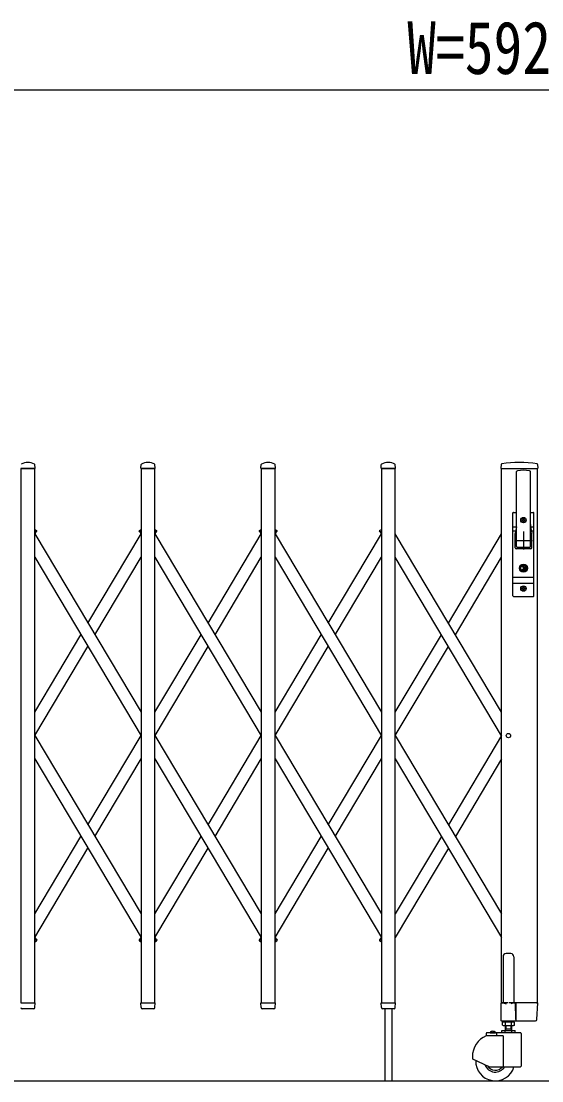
# Model space of a CAD drawing. Units: millimetres, scale not verified. Extents: x -16820 to 16820, y -11880 to 11880.
# Drawn here: x 9028 to 9895, y 3873 to 5638 of the extents above; entities that cross this region are included whole.
import ezdxf
from ezdxf.enums import TextEntityAlignment as Align

# ---------------------------------------------------------------- set-up
doc = ezdxf.new("R2010")
doc.units = ezdxf.units.MM
doc.header["$LTSCALE"] = 50
for name, color, linetype in [('0-2_YKK_12', 2, 'Continuous'), ('0-3_YKK_13', 4, 'Continuous'), ('0-4_YKK_A1', 4, 'Continuous'), ('0-5_YKK_D', 6, 'Continuous')]:
    doc.layers.add(name, color=color, linetype=linetype)
doc.styles.add('ＭＳ ゴシック', font='')
doc.styles.get('ＭＳ ゴシック').set_extended_font_data('MS Gothic')

msp = doc.modelspace()

# ---------------------------------------------------------------- linework, layer by layer
at = {"layer": '0-2_YKK_12'}
for p, q in [((9864.58, 4788.01), (9864.58, 4758.01)), ((9849.58, 4773.01), (9879.58, 4773.01))]:
    msp.add_line(p, q, dxfattribs=at)
at = {"layer": '0-3_YKK_13'}
for p, q in [((9027.88, 4893.01), (9051.28, 4893.01)), ((9051.57, 4893.32), (9051.2, 4899.45)), ((9227.58, 4893.32), (9227.95, 4899.45)), ((9227.88, 4893.01), (9251.28, 4893.01)), ((9251.57, 4893.32), (9251.2, 4899.45)), ((9427.58, 4893.32), (9427.95, 4899.45)), ((9427.88, 4893.01), (9451.28, 4893.01)), ((9451.57, 4893.32), (9451.2, 4899.45)), ((9627.58, 4893.32), (9627.95, 4899.45)), ((9627.88, 4893.01), (9651.28, 4893.01)), ((9651.57, 4893.32), (9651.2, 4899.45)), ((9827.46, 4899.66), (9827.08, 4893.32)), ((9827.38, 4893.01), (9888.28, 4893.01)), ((9888.19, 4899.66), (9888.57, 4893.32)), ((9853.08, 4763.01), (9853.08, 4887.87)), ((9876.08, 4763.01), (9876.08, 4887.87)), ((9847.08, 4681.01), (9847.08, 4819.01)), ((9848.08, 4820.01), (9853.08, 4820.01)), ((9876.08, 4820.01), (9881.08, 4820.01)), ((9877.58, 4820.01), (9877.58, 4819.91)), ((9882.08, 4681.01), (9882.08, 4819.01)), ((9863.26, 4806.57), (9862.38, 4806.57)), ((9865.9, 4807.45), (9866.78, 4807.45)), ((9051.08, 4791.69), (9053.96, 4789.97)), ((9051.08, 4788.78), (9053.54, 4787.31)), ((9053.54, 4787.31), (9054.31, 4788.6)), ((9225.61, 4787.31), (9224.84, 4788.6)), ((9225.19, 4789.97), (9228.08, 4791.69)), ((9225.61, 4787.31), (9228.08, 4788.78)), ((9251.08, 4791.69), (9253.96, 4789.97)), ((9251.08, 4788.78), (9253.54, 4787.31)), ((9253.54, 4787.31), (9254.31, 4788.6)), ((9425.61, 4787.31), (9424.84, 4788.6)), ((9425.19, 4789.97), (9428.08, 4791.69)), ((9425.61, 4787.31), (9428.08, 4788.78)), ((9451.08, 4791.69), (9453.96, 4789.97)), ((9451.08, 4788.78), (9453.54, 4787.31)), ((9453.54, 4787.31), (9454.31, 4788.6)), ((9625.61, 4787.31), (9624.84, 4788.6)), ((9625.19, 4789.97), (9628.08, 4791.69)), ((9625.61, 4787.31), (9628.08, 4788.78)), ((9852.53, 4795.21), (9847.08, 4795.21)), ((9851.22, 4788.51), (9847.08, 4788.51)), ((9850.58, 4761.01), (9850.58, 4785.01)), ((9852.7, 4796.11), (9850.61, 4785.39)), ((9876.45, 4796.11), (9878.54, 4785.39)), ((9882.08, 4795.21), (9876.62, 4795.21)), ((9882.08, 4788.51), (9877.93, 4788.51)), ((9878.58, 4761.01), (9878.58, 4785.01)), ((9876.58, 4759.01), (9852.58, 4759.01)), ((9874.58, 4761.51), (9854.58, 4761.51)), ((9863.68, 4728.51), (9863.68, 4731.61)), ((9863.68, 4731.61), (9865.48, 4731.61)), ((9865.48, 4728.76), (9865.48, 4731.61)), ((9865, 4727.69), (9863.68, 4728.51)), ((9865, 4726.33), (9863.68, 4725.51)), ((9863.68, 4722.41), (9863.68, 4725.51)), ((9863.68, 4722.41), (9865.48, 4722.41)), ((9865.48, 4728.76), (9867.28, 4728.01)), ((9865.48, 4725.26), (9867.28, 4726.01)), ((9865.48, 4722.41), (9865.48, 4725.26)), ((9867.28, 4726.01), (9867.28, 4728.01)), ((9882.08, 4711.51), (9847.08, 4711.51)), ((9882.08, 4701.51), (9847.08, 4701.51)), ((9848.08, 4680.01), (9881.08, 4680.01)), ((9863.26, 4692.57), (9862.38, 4692.57)), ((9865.9, 4693.45), (9866.78, 4693.45)), ((9051.08, 4107.24), (9053.54, 4108.7)), ((9051.08, 4104.33), (9053.96, 4106.04)), ((9053.54, 4108.7), (9054.31, 4107.42)), ((9225.61, 4108.7), (9224.84, 4107.42)), ((9225.19, 4106.04), (9228.08, 4104.33)), ((9225.61, 4108.7), (9228.08, 4107.24)), ((9251.08, 4107.24), (9253.54, 4108.7)), ((9251.08, 4104.33), (9253.96, 4106.04)), ((9253.54, 4108.7), (9254.31, 4107.42)), ((9425.61, 4108.7), (9424.84, 4107.42)), ((9425.19, 4106.04), (9428.08, 4104.33)), ((9425.61, 4108.7), (9428.08, 4107.24)), ((9451.08, 4107.24), (9453.54, 4108.7)), ((9451.08, 4104.33), (9453.96, 4106.04)), ((9453.54, 4108.7), (9454.31, 4107.42)), ((9625.61, 4108.7), (9624.84, 4107.42)), ((9625.19, 4106.04), (9628.08, 4104.33)), ((9625.61, 4108.7), (9628.08, 4107.24)), ((9830.58, 4079.81), (9830.58, 4003.11)), ((9843.58, 4084.81), (9835.58, 4084.81)), ((9848.58, 4079.81), (9848.58, 4003.11)), ((9027.88, 4003.01), (9051.28, 4003.01)), ((9049.1, 3993.01), (9030.05, 3993.01)), ((9051.12, 3995.29), (9051.1, 3994.88)), ((9051.12, 3995.29), (9051.57, 4002.69)), ((9228.03, 3995.29), (9227.58, 4002.69)), ((9227.88, 4003.01), (9251.28, 4003.01)), ((9228.05, 3994.88), (9228.03, 3995.29)), ((9249.1, 3993.01), (9230.05, 3993.01)), ((9251.12, 3995.29), (9251.1, 3994.88)), ((9251.12, 3995.29), (9251.57, 4002.69)), ((9428.03, 3995.29), (9427.58, 4002.69)), ((9427.88, 4003.01), (9451.28, 4003.01)), ((9428.05, 3994.88), (9428.03, 3995.29)), ((9449.1, 3993.01), (9430.05, 3993.01)), ((9451.12, 3995.29), (9451.1, 3994.88)), ((9451.12, 3995.29), (9451.57, 4002.69)), ((9628.03, 3995.29), (9627.58, 4002.69)), ((9627.88, 4003.01), (9651.28, 4003.01)), ((9628.05, 3994.88), (9628.03, 3995.29)), ((9649.1, 3993.01), (9630.05, 3993.01)), ((9651.12, 3995.29), (9651.1, 3994.88)), ((9651.12, 3995.29), (9651.57, 4002.69)), ((9827.28, 3973.11), (9827.28, 4002.51)), ((9827.88, 4003.11), (9830.58, 4003.11)), ((9830.58, 4003.11), (9835.58, 4001.11)), ((9848.58, 4003.11), (9843.58, 4001.11)), ((9848.58, 4003.11), (9851.28, 4003.11)), ((9850.82, 4003.01), (9851.52, 4003.01)), ((9851.76, 3974.88), (9851.52, 4002.69)), ((9851.88, 4002.51), (9851.88, 3973.11)), ((9886.02, 4003.01), (9888.22, 4003.01)), ((9886.82, 3974.88), (9888.52, 4002.69)), ((9851.28, 3972.51), (9827.88, 3972.51)), ((9851.76, 3974.88), (9851.78, 3973.3)), ((9852.08, 3973.01), (9884.32, 3973.01)), ((9884.32, 3973.01), (9884.82, 3973.01))]:
    msp.add_line(p, q, dxfattribs=at)
for points in [[(9862.38, 4806.57), (9862.38, 4807.45), (9863.26, 4807.45)], [(9864.14, 4808.33), (9864.14, 4809.21), (9865.02, 4809.21), (9865.02, 4808.33)], [(9865.02, 4805.69), (9865.02, 4804.81), (9864.14, 4804.81), (9864.14, 4805.69)], [(9866.78, 4807.45), (9866.78, 4806.57), (9865.9, 4806.57)], [(9862.38, 4692.57), (9862.38, 4693.45), (9863.26, 4693.45)], [(9864.14, 4694.33), (9864.14, 4695.21), (9865.02, 4695.21), (9865.02, 4694.33)], [(9865.02, 4691.69), (9865.02, 4690.81), (9864.14, 4690.81), (9864.14, 4691.69)], [(9866.78, 4693.45), (9866.78, 4692.57), (9865.9, 4692.57)], [(9886.02, 4003.01), (9851.52, 4003.01), (9851.52, 4002.69)], [(9852.08, 3973.01), (9852.07, 3973.01), (9852.05, 3973.01), (9851.84, 3973.13), (9851.78, 3973.3)]]:
    msp.add_lwpolyline(points, dxfattribs=at)
for centre, radius in [((9864.58, 4807.01), 4.5), ((9864.58, 4807.01), 4), ((9864.58, 4727.01), 6.7), ((9864.58, 4727.01), 6.6), ((9864.58, 4727.01), 5.3), ((9864.58, 4727.01), 4.6), ((9864.58, 4693.01), 4.5), ((9864.58, 4693.01), 4)]:
    msp.add_circle(centre, radius, dxfattribs=at)
for centre, radius, start, end in [((9039.58, 4879.11), 23.89, 62.3399, 117.6601), ((9050.2, 4899.39), 1, 3.5, 62.3399), ((9051.28, 4893.31), 0.3, 270, 0), ((9051.28, 4893.31), 0.3, 0, 3.5), ((9227.88, 4893.31), 0.3, 176.5, 180), ((9227.88, 4893.31), 0.3, 180, 270), ((9228.95, 4899.39), 1, 117.6601, 176.5), ((9239.58, 4879.11), 23.89, 62.3399, 117.6601), ((9250.2, 4899.39), 1, 3.5, 62.3399), ((9251.28, 4893.31), 0.3, 270, 0), ((9251.28, 4893.31), 0.3, 0, 3.5), ((9427.88, 4893.31), 0.3, 176.5, 180), ((9427.88, 4893.31), 0.3, 180, 270), ((9428.95, 4899.39), 1, 117.6601, 176.5), ((9439.58, 4879.11), 23.89, 62.3399, 117.6601), ((9450.2, 4899.39), 1, 3.5, 62.3399), ((9451.28, 4893.31), 0.3, 270, 0), ((9451.28, 4893.31), 0.3, 0, 3.5), ((9627.88, 4893.31), 0.3, 176.5, 180), ((9627.88, 4893.31), 0.3, 180, 270), ((9628.95, 4899.39), 1, 117.6601, 176.5), ((9639.58, 4879.11), 23.89, 62.3399, 117.6601), ((9650.2, 4899.39), 1, 3.5, 62.3399), ((9651.28, 4893.31), 0.3, 270, 0), ((9651.28, 4893.31), 0.3, 0, 3.5), ((9827.38, 4893.31), 0.3, 176.5, 270), ((9828.46, 4899.59), 1, 99.38883, 176.5), ((9857.83, 4722.01), 181, 80.61117, 99.38883), ((9864.58, 4810.01), 80, 82.68129, 97.31871), ((9887.19, 4899.59), 1, 3.5, 80.61117), ((9888.28, 4893.31), 0.3, 270, 3.5), ((9854.58, 4887.87), 1.5, 97.31871, 180), ((9874.58, 4887.87), 1.5, 0, 82.68129), ((9848.08, 4819.01), 1, 90, 180), ((9881.08, 4819.01), 1, 0, 90), ((9863.26, 4808.33), 0.88, 270, 0), ((9863.26, 4805.69), 0.88, 0, 90), ((9865.9, 4808.33), 0.88, 180, 270), ((9865.9, 4805.69), 0.88, 90, 180), ((9053.45, 4789.11), 1, 329.23561, 59.23561), ((9225.7, 4789.11), 1, 120.76439, 210.76439), ((9253.45, 4789.11), 1, 329.23561, 59.23561), ((9425.7, 4789.11), 1, 120.76439, 210.76439), ((9453.45, 4789.11), 1, 329.23561, 59.23561), ((9625.7, 4789.11), 1, 120.76439, 210.76439), ((9852.58, 4785.01), 2, 156.19645, 180), ((9833.08, 4799.94), 20, 348.95411, 0), ((9896.08, 4799.94), 20, 180, 191.04589), ((9876.58, 4785.01), 2, 0, 11.04589), ((9852.58, 4761.01), 2, 180, 270), ((9854.58, 4763.01), 1.5, 180, 270), ((9874.58, 4763.01), 1.5, 270, 0), ((9876.58, 4761.01), 2, 270, 0), ((9864.58, 4727.01), 0.8, 301.82137, 58.17863), ((9848.08, 4681.01), 1, 180, 270), ((9863.26, 4694.33), 0.88, 270, 0), ((9863.26, 4691.69), 0.88, 0, 90), ((9865.9, 4694.33), 0.88, 180, 270), ((9865.9, 4691.69), 0.88, 90, 180), ((9881.08, 4681.01), 1, 270, 0), ((9053.45, 4106.9), 1, 300.76439, 30.76439), ((9225.7, 4106.9), 1, 149.23561, 239.23561), ((9253.45, 4106.9), 1, 300.76439, 30.76439), ((9425.7, 4106.9), 1, 149.23561, 239.23561), ((9453.45, 4106.9), 1, 300.76439, 30.76439), ((9625.7, 4106.9), 1, 149.23561, 239.23561), ((9835.58, 4079.81), 5, 90, 180), ((9843.58, 4079.81), 5, 0, 90), ((9030.05, 3995.01), 2, 183.5, 270), ((9049.1, 3995.01), 2, 270, 356.5), ((9051.28, 4002.71), 0.3, 356.5, 90), ((9227.88, 4002.71), 0.3, 90, 183.5), ((9230.05, 3995.01), 2, 183.5, 270), ((9249.1, 3995.01), 2, 270, 356.5), ((9251.28, 4002.71), 0.3, 356.5, 90), ((9427.88, 4002.71), 0.3, 90, 183.5), ((9430.05, 3995.01), 2, 183.5, 270), ((9449.1, 3995.01), 2, 270, 356.5), ((9451.28, 4002.71), 0.3, 356.5, 90), ((9627.88, 4002.71), 0.3, 90, 183.5), ((9630.05, 3995.01), 2, 183.5, 270), ((9649.1, 3995.01), 2, 270, 356.5), ((9651.28, 4002.71), 0.3, 356.5, 90), ((9827.88, 4002.51), 0.6, 90, 180), ((9851.28, 4002.51), 0.6, 0, 90), ((9888.22, 4002.71), 0.3, 356.5, 90), ((9827.88, 3973.11), 0.6, 180, 270), ((9851.28, 3973.11), 0.6, 270, 0), ((9884.82, 3975.01), 2, 270, 356.5)]:
    msp.add_arc(centre, radius, start, end, dxfattribs=at)
at = {"layer": '0-4_YKK_A1'}
for p, q in [((9828.08, 4003.01), (9828.08, 4893.01)), ((9828.08, 4893.01), (9888.08, 4893.01)), ((9888.08, 4003.01), (9888.08, 4893.01)), ((9051.08, 4788.78), (9053.28, 4787.46)), ((9051.08, 4788.78), (9053.28, 4787.46)), ((9051.08, 4783.75), (9053.28, 4787.46)), ((9051.08, 4784.21), (9228.08, 4486.87)), ((9139.58, 4635.54), (9228.08, 4784.21)), ((9225.87, 4787.46), (9228.08, 4788.78)), ((9225.87, 4787.46), (9228.08, 4783.75)), ((9251.08, 4788.78), (9253.28, 4787.46)), ((9251.08, 4788.78), (9253.28, 4787.46)), ((9251.08, 4783.75), (9253.28, 4787.46)), ((9251.08, 4784.21), (9428.08, 4486.87)), ((9339.58, 4635.54), (9428.08, 4784.21)), ((9425.87, 4787.46), (9428.08, 4788.78)), ((9425.87, 4787.46), (9428.08, 4783.75)), ((9451.08, 4788.78), (9453.28, 4787.46)), ((9451.08, 4788.78), (9453.28, 4787.46)), ((9451.08, 4783.75), (9453.28, 4787.46)), ((9451.08, 4784.21), (9628.08, 4486.87)), ((9539.58, 4635.54), (9628.08, 4784.21)), ((9625.87, 4787.46), (9628.08, 4788.78)), ((9625.87, 4787.46), (9628.08, 4783.75)), ((9828.08, 4486.87), (9651.08, 4784.21)), ((9739.58, 4635.54), (9828.08, 4784.21)), ((9051.08, 4745.11), (9228.08, 4447.77)), ((9151.21, 4615.99), (9228.08, 4745.11)), ((9251.08, 4745.11), (9428.08, 4447.77)), ((9351.21, 4615.99), (9428.08, 4745.11)), ((9451.08, 4745.11), (9628.08, 4447.77)), ((9551.21, 4615.99), (9628.08, 4745.11)), ((9828.08, 4447.77), (9651.08, 4745.11)), ((9751.21, 4615.99), (9828.08, 4745.11)), ((9051.08, 4486.87), (9127.94, 4615.99)), ((9251.08, 4486.87), (9327.94, 4615.99)), ((9451.08, 4486.87), (9527.94, 4615.99)), ((9651.08, 4486.87), (9727.94, 4615.99)), ((9051.21, 4448.01), (9139.58, 4596.44)), ((9251.21, 4448.01), (9339.58, 4596.44)), ((9451.21, 4448.01), (9539.58, 4596.44)), ((9651.21, 4448.01), (9739.58, 4596.44)), ((9051.08, 4448.24), (9228.08, 4150.9)), ((9139.58, 4299.57), (9228.08, 4448.24)), ((9251.08, 4448.24), (9428.08, 4150.9)), ((9339.58, 4299.57), (9428.08, 4448.24)), ((9451.08, 4448.24), (9628.08, 4150.9)), ((9539.58, 4299.57), (9628.08, 4448.24)), ((9651.08, 4448.24), (9828.08, 4150.9)), ((9828.08, 4448.24), (9739.58, 4299.57)), ((9051.08, 4409.14), (9228.08, 4111.8)), ((9151.21, 4280.02), (9228.08, 4409.14)), ((9251.08, 4409.14), (9428.08, 4111.8)), ((9351.21, 4280.02), (9428.08, 4409.14)), ((9451.08, 4409.14), (9628.08, 4111.8)), ((9551.21, 4280.02), (9628.08, 4409.14)), ((9651.08, 4409.14), (9828.08, 4111.8)), ((9828.08, 4409.14), (9751.21, 4280.02)), ((9051.08, 4150.9), (9127.94, 4280.02)), ((9251.08, 4150.9), (9327.94, 4280.02)), ((9451.08, 4150.9), (9527.94, 4280.02)), ((9727.94, 4280.02), (9651.08, 4150.9)), ((9051.08, 4111.8), (9139.58, 4260.47)), ((9251.08, 4111.8), (9339.58, 4260.47)), ((9451.08, 4111.8), (9539.58, 4260.47)), ((9739.58, 4260.47), (9651.08, 4111.8)), ((9051.08, 4112.26), (9053.28, 4108.55)), ((9051.08, 4107.24), (9053.28, 4108.55)), ((9051.08, 4107.24), (9053.28, 4108.55)), ((9225.87, 4108.55), (9228.08, 4112.26)), ((9225.87, 4108.55), (9228.08, 4107.24)), ((9251.08, 4112.26), (9253.28, 4108.55)), ((9251.08, 4107.24), (9253.28, 4108.55)), ((9251.08, 4107.24), (9253.28, 4108.55)), ((9425.87, 4108.55), (9428.08, 4112.26)), ((9425.87, 4108.55), (9428.08, 4107.24)), ((9451.08, 4112.26), (9453.28, 4108.55)), ((9451.08, 4107.24), (9453.28, 4108.55)), ((9451.08, 4107.24), (9453.28, 4108.55)), ((9625.87, 4108.55), (9628.08, 4112.26)), ((9625.87, 4108.55), (9628.08, 4107.24)), ((9633.58, 3993.01), (9633.58, 3873.01)), ((9645.58, 3993.01), (9645.58, 3873.01)), ((9838.68, 4003.01), (9828.08, 4003.01)), ((9888.08, 4003.01), (9840.48, 4003.01)), ((9848.18, 3973.01), (9848.18, 3971.21)), ((9829.76, 3965.97), (9831.08, 3965.21)), ((9831.08, 3965.21), (9848.08, 3965.21)), ((9834.09, 3953.01), (9834.09, 3957.01)), ((9834.58, 3957.01), (9834.58, 3965.21)), ((9844.58, 3959.01), (9834.58, 3959.01)), ((9835.39, 3959.01), (9834.58, 3957.6)), ((9834.67, 3965.97), (9834.67, 3970.45)), ((9835.39, 3965.21), (9835.39, 3959.01)), ((9843.77, 3965.21), (9843.77, 3959.01)), ((9843.77, 3959.01), (9844.58, 3957.6)), ((9844.48, 3965.97), (9844.48, 3970.45)), ((9844.58, 3965.21), (9844.58, 3957.01)), ((9845.06, 3953.01), (9845.06, 3957.01)), ((9849.39, 3965.97), (9848.08, 3965.21)), ((9850.55, 3953.01), (9850.55, 3957.01)), ((9802.58, 3952.01), (9802.58, 3948.01)), ((9830.56, 3948.01), (9802.58, 3948.01)), ((9859.58, 3953.01), (9803.58, 3953.01)), ((9808.88, 3953.52), (9818.28, 3953.52)), ((9808.88, 3953.01), (9808.88, 3953.52)), ((9808.88, 3953.01), (9818.28, 3953.01)), ((9818.28, 3953.01), (9818.28, 3953.52)), ((9819.96, 3952.01), (9819.96, 3948.01)), ((9830.63, 3948.01), (9830.63, 3896.51)), ((9860.58, 3952.01), (9860.58, 3897.51)), ((9779.58, 3913.09), (9779.58, 3910.2)), ((9807.58, 3896.51), (9780.15, 3909.29)), ((9807.58, 3896.51), (9859.58, 3896.51)), ((6000.07, 3873.01), (13790.08, 3873.01))]:
    msp.add_line(p, q, dxfattribs=at)
for points in [[(9051.08, 4893.01), (9028.08, 4893.01), (9028.08, 4003.01), (9051.08, 4003.01)], [(9251.08, 4893.01), (9228.08, 4893.01), (9228.08, 4003.01), (9251.08, 4003.01)], [(9451.08, 4893.01), (9428.08, 4893.01), (9428.08, 4003.01), (9451.08, 4003.01)], [(9651.08, 4893.01), (9628.08, 4893.01), (9628.08, 4003.01), (9651.08, 4003.01)]]:
    msp.add_lwpolyline(points, close=True, dxfattribs=at)
for points in [[(9848.18, 3971.21), (9830.98, 3971.21), (9830.98, 3973.01)], [(9811.48, 3955.16), (9812.43, 3953.21), (9813.58, 3952.6)], [(9815.68, 3955.16), (9814.73, 3953.21), (9813.58, 3952.6)], [(9828.61, 3953.01), (9828.61, 3957.01), (9850.55, 3957.01)], [(9829.76, 3965.97), (9829.76, 3970.45), (9831.08, 3971.21), (9848.08, 3971.21)], [(9849.39, 3965.97), (9849.39, 3970.45), (9848.08, 3971.21)]]:
    msp.add_lwpolyline(points, dxfattribs=at)
msp.add_circle((9839.58, 4448.01), 3.65, dxfattribs=at)
for centre, radius, start, end in [((9813.58, 3948.96), 6.55, 44.12696, 135.87304), ((9832.21, 3966.86), 4.34, 55.61575, 124.38425), ((9832.21, 3969.55), 4.34, 235.61575, 304.38425), ((9839.58, 3954.97), 16.24, 72.41205, 107.58795), ((9839.58, 3981.45), 16.24, 252.41205, 287.58795), ((9846.94, 3966.86), 4.34, 55.61575, 124.38425), ((9846.94, 3969.55), 4.34, 235.61575, 304.38425), ((9817.58, 3913.09), 38, 113.24956, 180), ((9803.58, 3952.01), 1, 90, 180), ((9820.96, 3952.01), 1, 90, 180), ((9859.58, 3952.01), 1, 0, 90), ((9780.58, 3910.2), 1, 180, 245), ((9817.58, 3905.51), 32.5, 177.3965, 343.92335), ((9817.58, 3905.51), 18, 198.46741, 330), ((9817.58, 3905.51), 15, 210.64228, 323.1301), ((9859.58, 3897.51), 1, 270, 0)]:
    msp.add_arc(centre, radius, start, end, dxfattribs=at)
at = {"layer": '0-5_YKK_D'}
msp.add_line((12758.08, 5523.01), (7032.08, 5523.01), dxfattribs=at)

# ---------------------------------------------------------------- texts
at = {"layer": '0-5_YKK_D', "style": 'ＭＳ ゴシック', "width": 0.8}
msp.add_text('W=5926', height=87.98, dxfattribs=at).set_placement((9671.08, 5523.81), align=Align.BOTTOM_LEFT)

doc.saveas('drawing.dxf')
